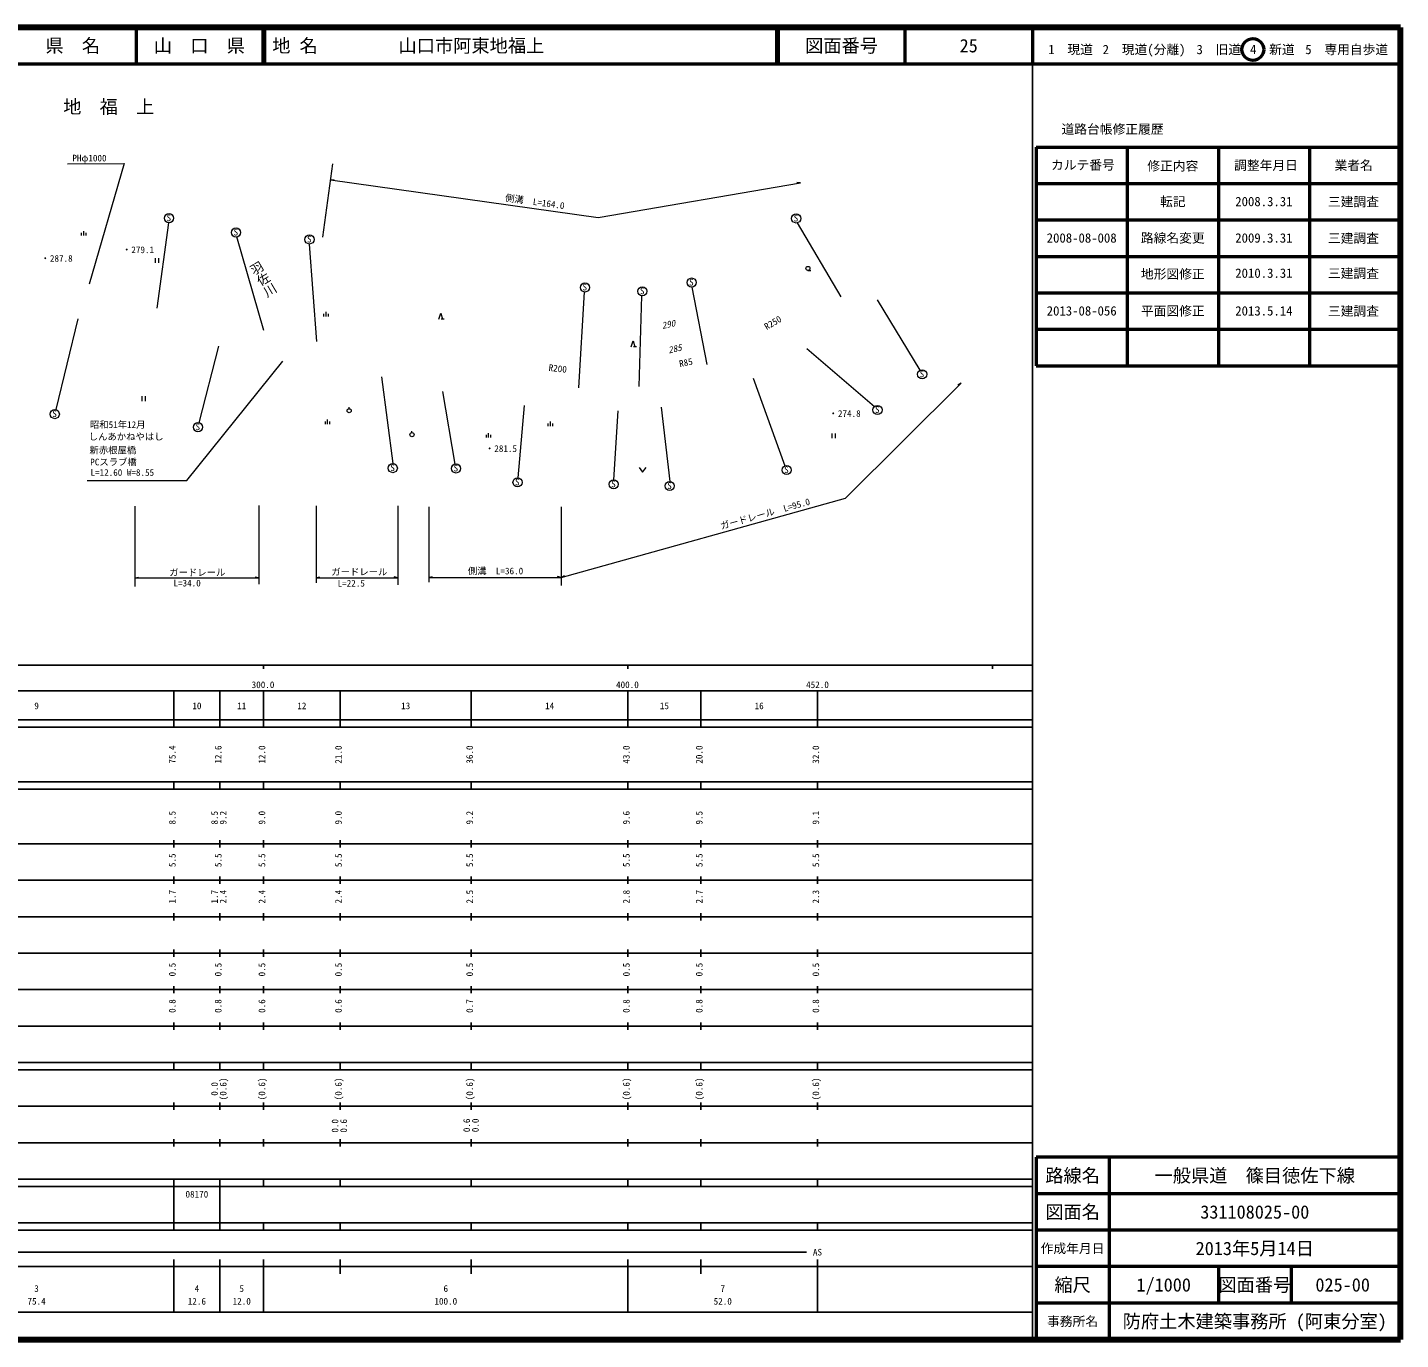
# Model space of a CAD drawing. Units: millimetres on the paper, with parts at other scales. Extents: x 40 to 680, y 20 to 380.
# Drawn here: x 303.2 to 680, y 20 to 380 of the extents above; entities that cross this region are included whole.
import ezdxf
from ezdxf.enums import TextEntityAlignment as Align

# ---------------------------------------------------------------- set-up
doc = ezdxf.new("R2010")
doc.units = ezdxf.units.MM
for name, color, linetype, lineweight in [('D-BGD', 7, 'Continuous', 13), ('M-BGD', 7, 'Continuous', 13), ('M-STR-HTXT', 7, 'Continuous', 13), ('M-TTL', 2, 'Continuous', 140), ('M-TTL-BAND', 7, 'Continuous', 25), ('M-TTL-FRAM', 2, 'Continuous', 50), ('M-TTL-LINE', 7, 'Continuous', 50)]:
    doc.layers.add(name, color=color, linetype=linetype, lineweight=lineweight)
doc.layers.add('M-BMK-HTXT', color=7, linetype='Continuous')
doc.layers.add('M-TTL-TXT', color=7, linetype='Continuous')
doc.styles.add('@ＭＳ ゴシック', font='')
doc.styles.add('ＭＳ ゴシック', font='')
doc.styles.get('@ＭＳ ゴシック').set_extended_font_data('@MS Gothic')
doc.styles.get('ＭＳ ゴシック').set_extended_font_data('MS Gothic')

msp = doc.modelspace()

# ---------------------------------------------------------------- linework, layer by layer
at = {"layer": 'D-BGD'}
for p, q in [((318.672, 322.875), (318.672, 324.125)), ((318.047, 322.875), (318.047, 323.625)), ((319.297, 322.875), (319.297, 323.625)), ((338.281, 316.697), (338.281, 315.397)), ((339.256, 315.397), (339.256, 316.697)), ((517.379, 313.32), (518.129, 313.32)), ((384.538, 300.711), (384.538, 301.461)), ((385.163, 300.711), (385.163, 301.961)), ((385.788, 300.711), (385.788, 301.461)), ((416.112, 299.959), (416.611, 301.623)), ((416.611, 301.623), (417.11, 299.959)), ((417.526, 299.959), (416.694, 299.959)), ((468.899, 292.336), (469.398, 294)), ((469.398, 294), (469.897, 292.336)), ((470.313, 292.336), (469.481, 292.336)), ((334.587, 278.8), (334.587, 277.5)), ((335.562, 277.5), (335.562, 278.8)), ((391.487, 275.408), (391.487, 275.783)), ((384.948, 271.16), (384.948, 271.91)), ((385.573, 271.16), (385.573, 272.41)), ((386.198, 271.16), (386.198, 271.91)), ((446.103, 270.612), (446.103, 271.362)), ((446.728, 270.612), (446.728, 271.862)), ((447.353, 270.612), (447.353, 271.362)), ((408.726, 268.841), (408.726, 269.216)), ((429.139, 267.466), (429.139, 268.216)), ((429.764, 267.466), (429.764, 268.716)), ((430.389, 267.466), (430.389, 268.216)), ((523.969, 268.573), (523.969, 267.273)), ((524.944, 267.273), (524.944, 268.573)), ((471.068, 259.304), (472.023, 258.03)), ((472.023, 258.03), (472.979, 259.304))]:
    msp.add_line(p, q, dxfattribs=at)
for centre in [(517.379, 313.882), (391.487, 274.845), (408.726, 268.278)]:
    msp.add_circle(centre, 0.562, dxfattribs=at)
at = {"layer": 'M-BGD'}
for p, q in [((338.805, 303.013), (342.037, 326.42)), ((526.524, 306.122), (514.504, 326.4)), ((368.071, 296.814), (360.675, 322.516)), ((382.643, 293.82), (380.593, 320.583)), ((454.542, 281.166), (456.083, 307.419)), ((471.101, 281.447), (471.838, 306.384)), ((489.704, 287.541), (485.61, 308.776)), ((536.402, 305.295), (548.128, 285.948)), ((316.98, 300.067), (310.957, 275.136)), ((355.624, 292.531), (350.267, 271.551)), ((517.097, 291.938), (535.612, 275.966)), ((400.364, 284.109), (403.442, 260.341)), ((502.304, 283.785), (511.01, 259.709)), ((417.088, 280.121), (420.492, 260.212)), ((439.482, 276.301), (437.727, 256.429)), ((477.116, 275.789), (479.453, 255.444)), ((465.255, 274.834), (464.062, 255.907))]:
    msp.add_line(p, q, dxfattribs=at)
for centre in [(342.059, 327.67), (514.149, 327.599), (360.45, 323.746), (380.601, 321.833), (456.19, 308.664), (485.447, 310.016), (471.957, 307.629), (548.719, 284.847), (310.704, 273.912), (536.472, 275.06), (349.998, 270.331), (403.458, 259.091), (420.808, 259.002), (437.687, 255.18), (511.519, 258.567), (464.062, 254.657), (479.453, 254.194)]:
    msp.add_circle(centre, 1.25, dxfattribs=at)
at = {"layer": 'M-STR-HTXT'}
for p, q in [((384.261, 322.483), (386.96, 342.578)), ((386.372, 338.198), (387.397, 338.307)), ((386.372, 338.198), (459.84, 327.882)), ((459.84, 327.882), (515.324, 337.346)), ((515.324, 337.346), (514.296, 337.424)), ((527.642, 250.854), (559.383, 282.395)), ((559.383, 282.395), (558.498, 281.867)), ((366.716, 248.804), (366.716, 227.211)), ((382.462, 248.754), (382.462, 227.611)), ((404.855, 248.705), (404.855, 227.111)), ((449.642, 229.093), (527.642, 250.854)), ((332.676, 248.655), (332.676, 226.611)), ((413.353, 248.505), (413.353, 227.81)), ((449.642, 248.505), (449.642, 226.911)), ((332.676, 228.96), (333.676, 229.21)), ((332.676, 228.96), (366.716, 228.96)), ((366.716, 228.96), (365.716, 229.21)), ((382.462, 229.027), (383.462, 229.277)), ((382.462, 229.027), (404.855, 229.027)), ((404.855, 229.027), (403.855, 229.277)), ((413.353, 229.093), (414.353, 229.343)), ((413.353, 229.093), (449.642, 229.093)), ((449.642, 229.093), (448.642, 229.343)), ((449.642, 229.093), (450.539, 229.603))]:
    msp.add_line(p, q, dxfattribs=at)
for points in [[(314.235, 342.611), (329.702, 342.641), (320.144, 309.602)], [(319.555, 255.704), (346.933, 255.704), (373.292, 288.418)]]:
    msp.add_lwpolyline(points, dxfattribs=at)
at = {"layer": 'M-TTL'}
for p, q in [((680, 380), (40, 380)), ((680, 20), (680, 380)), ((40, 20), (680, 20))]:
    msp.add_line(p, q, dxfattribs=at)
at = {"layer": 'M-TTL-BAND'}
for p, q in [((579, 20), (579, 370)), ((40, 205), (579, 205)), ((368, 205), (368, 204)), ((468, 205), (468, 204)), ((568, 205), (568, 204)), ((68, 198), (579, 198)), ((343.4, 188), (343.4, 198)), ((356, 188), (356, 198)), ((368, 188), (368, 198)), ((389, 188), (389, 198)), ((425, 188), (425, 198)), ((468, 188), (468, 198)), ((488, 188), (488, 198)), ((520, 188), (520, 198)), ((40, 190), (579, 190)), ((40, 188), (579, 188)), ((40, 173), (579, 173)), ((40, 171), (579, 171)), ((343.4, 171), (343.4, 173)), ((356, 171), (356, 173)), ((368, 171), (368, 173)), ((389, 171), (389, 173)), ((425, 171), (425, 173)), ((468, 171), (468, 173)), ((488, 171), (488, 173)), ((520, 171), (520, 173)), ((40, 156), (579, 156)), ((343.4, 155), (343.4, 157)), ((356, 155), (356, 157)), ((368, 155), (368, 157)), ((389, 155), (389, 157)), ((425, 155), (425, 157)), ((468, 155), (468, 157)), ((488, 155), (488, 157)), ((520, 155), (520, 157)), ((343.4, 145), (343.4, 147)), ((356, 145), (356, 147)), ((368, 145), (368, 147)), ((389, 145), (389, 147)), ((425, 145), (425, 147)), ((468, 145), (468, 147)), ((488, 145), (488, 147)), ((520, 145), (520, 147)), ((46, 146), (579, 146)), ((52, 136), (579, 136)), ((343.4, 135), (343.4, 137)), ((356, 135), (356, 137)), ((368, 135), (368, 137)), ((389, 135), (389, 137)), ((425, 135), (425, 137)), ((468, 135), (468, 137)), ((488, 135), (488, 137)), ((520, 135), (520, 137)), ((46, 126), (579, 126)), ((343.4, 125), (343.4, 127)), ((356, 125), (356, 127)), ((368, 125), (368, 127)), ((389, 125), (389, 127)), ((425, 125), (425, 127)), ((468, 125), (468, 127)), ((488, 125), (488, 127)), ((520, 125), (520, 127)), ((343.4, 115), (343.4, 117)), ((356, 115), (356, 117)), ((368, 115), (368, 117)), ((389, 115), (389, 117)), ((425, 115), (425, 117)), ((468, 115), (468, 117)), ((488, 115), (488, 117)), ((520, 115), (520, 117)), ((52, 116), (579, 116)), ((46, 106), (579, 106)), ((343.4, 105), (343.4, 107)), ((356, 105), (356, 107)), ((368, 105), (368, 107)), ((389, 105), (389, 107)), ((425, 105), (425, 107)), ((468, 105), (468, 107)), ((488, 105), (488, 107)), ((520, 105), (520, 107)), ((40, 96), (579, 96)), ((343.4, 94), (343.4, 96)), ((356, 94), (356, 96)), ((368, 94), (368, 96)), ((389, 94), (389, 96)), ((425, 94), (425, 96)), ((468, 94), (468, 96)), ((488, 94), (488, 96)), ((520, 94), (520, 96)), ((40, 94), (579, 94)), ((49, 84), (579, 84)), ((343.4, 83), (343.4, 85)), ((356, 83), (356, 85)), ((368, 83), (368, 85)), ((389, 83), (389, 85)), ((425, 83), (425, 85)), ((468, 83), (468, 85)), ((488, 83), (488, 85)), ((520, 83), (520, 85)), ((40, 74), (579, 74)), ((343.4, 73), (343.4, 75)), ((356, 73), (356, 75)), ((368, 73), (368, 75)), ((389, 73), (389, 75)), ((425, 73), (425, 75)), ((468, 73), (468, 75)), ((488, 73), (488, 75)), ((520, 73), (520, 75)), ((40, 64), (579, 64)), ((40, 62), (579, 62)), ((343.4, 62), (343.4, 64)), ((343.4, 52), (343.4, 62)), ((356, 62), (356, 64)), ((356, 52), (356, 62)), ((368, 62), (368, 64)), ((389, 62), (389, 64)), ((425, 62), (425, 64)), ((468, 62), (468, 64)), ((488, 62), (488, 64)), ((520, 62), (520, 64)), ((40, 52), (579, 52)), ((40, 50), (579, 50)), ((343.4, 50), (343.4, 52)), ((356, 50), (356, 52)), ((368, 50), (368, 52)), ((389, 50), (389, 52)), ((425, 50), (425, 52)), ((468, 50), (468, 52)), ((488, 50), (488, 52)), ((520, 50), (520, 52)), ((71, 44), (517, 44)), ((343.4, 27.5), (343.4, 42)), ((356, 27.5), (356, 42)), ((368, 27.5), (368, 42)), ((389, 38), (389, 42)), ((425, 38), (425, 42)), ((468, 27.5), (468, 42)), ((488, 38), (488, 42)), ((520, 27.5), (520, 42)), ((40, 40), (579, 40)), ((68, 27.5), (579, 27.5))]:
    msp.add_line(p, q, dxfattribs=at)
at = {"layer": 'M-TTL-FRAM'}
for p, q in [((580, 347.197), (580, 287.197)), ((580, 347.197), (680, 347.197)), ((580, 287.197), (680, 287.197)), ((680, 70), (580, 70)), ((580, 70), (580, 20))]:
    msp.add_line(p, q, dxfattribs=at)
at = {"layer": 'M-TTL-LINE'}
for p, q in [((333, 380), (333, 370)), ((367.75, 380), (367.75, 370)), ((368.25, 380), (368.25, 370)), ((508.747, 380), (508.747, 370)), ((509.247, 380), (509.247, 370)), ((543.997, 380), (543.997, 370)), ((579, 380), (579, 370)), ((40, 370), (680, 370)), ((605, 347.197), (605, 287.197)), ((630, 347.197), (630, 287.197)), ((655, 347.197), (655, 287.197)), ((580, 337.197), (680, 337.197)), ((580, 327.197), (680, 327.197)), ((580, 317.197), (680, 317.197)), ((580, 307.197), (680, 307.197)), ((580, 297.197), (680, 297.197)), ((600, 70), (600, 20)), ((680, 60), (580, 60)), ((680, 50), (580, 50)), ((680, 40), (580, 40)), ((630, 40), (630, 30)), ((650, 40), (650, 30)), ((680, 30), (580, 30))]:
    msp.add_line(p, q, dxfattribs=at)
msp.add_circle((639.479, 373.958), 3, dxfattribs=at)

# ---------------------------------------------------------------- texts
at = {"layer": 'M-BGD', "style": 'ＭＳ ゴシック'}
for p in [(341.38, 326.297), (513.47, 326.225), (359.771, 322.372), (379.922, 320.459), (455.511, 307.291), (484.769, 308.642), (471.278, 306.255), (548.04, 283.473), (535.793, 273.686), (310.025, 272.538), (349.32, 268.957), (402.779, 257.717), (420.129, 257.629), (510.84, 257.194), (437.008, 253.806), (463.383, 253.283), (478.774, 252.82)]:
    msp.add_text('S', height=1.833, dxfattribs=at).set_placement(p, align=Align.BOTTOM_LEFT)
for s, p in [('・287.8', (311.203, 316.626)), ('・279.1', (333.549, 318.998)), ('・274.8', (527.442, 274.062)), ('・281.5', (433.148, 264.455))]:
    msp.add_text(s, height=1.833, dxfattribs=at).set_placement(p, align=Align.MIDDLE_CENTER)
at = {"layer": 'M-BGD'}
for s, height, rotation, style, p in [('羽佐川', 2.566, 300.901, '@ＭＳ ゴシック', (367.899, 310.957)), ('R250', 1.833, 30.309, 'ＭＳ ゴシック', (507.751, 298.993)), ('R200', 1.833, 353.545, 'ＭＳ ゴシック', (448.73, 286.421)), ('R85', 1.833, 11.154, 'ＭＳ ゴシック', (483.89, 288.063))]:
    msp.add_text(s, height=height, rotation=rotation, dxfattribs=dict(at, style=style)).set_placement(p, align=Align.MIDDLE_CENTER)
at = {"layer": 'M-BGD', "style": 'ＭＳ ゴシック', "oblique": 15}
for s, rotation, p in [('290', 11.874, (479.099, 298.551)), ('285', 12.816, (480.852, 291.842))]:
    msp.add_text(s, height=1.833, rotation=rotation, dxfattribs=at).set_placement(p, align=Align.MIDDLE_CENTER)
at = {"layer": 'M-BMK-HTXT', "style": 'ＭＳ ゴシック'}
msp.add_text('地\u3000福\u3000上', height=3.666, dxfattribs=at).set_placement((325.505, 358.239), align=Align.MIDDLE_CENTER)
at = {"layer": 'M-STR-HTXT', "style": 'ＭＳ ゴシック'}
for s, p in [('PHφ1000', (315.528, 342.691)), ('昭和51年12月', (320.346, 269.559)), ('しんあかねやはし', (320.02, 266.256)), ('ガードレール', (342.12, 229)), ('ガードレール', (386.572, 229.158)), ('側溝\u3000L=36.0', (424.06, 229.409)), ('L=34.0', (343.274, 226.077)), ('L=22.5', (388.319, 226.037))]:
    msp.add_text(s, height=1.833, dxfattribs=at).set_placement(p, align=Align.BOTTOM_LEFT)
for s, rotation, p in [('側溝\u3000L=164.0', 352.007, (434.097, 331.878)), ('ガードレール\u3000L=95.0', 15.588, (493.762, 241.734))]:
    msp.add_text(s, height=1.833, rotation=rotation, dxfattribs=at).set_placement(p, align=Align.BOTTOM_LEFT)
for s, p in [('新赤根屋橋', (326.628, 264.023)), ('PCスラブ橋', (326.818, 260.76)), ('L=12.60 W=8.55', (329.232, 257.897))]:
    msp.add_text(s, height=1.833, dxfattribs=at).set_placement(p, align=Align.MIDDLE_CENTER)
at = {"layer": 'M-TTL-BAND', "style": 'ＭＳ ゴシック'}
for s, p in [('300.0', (367.844, 198.195)), ('400.0', (467.844, 198.195)), ('452.0', (520, 198.195)), ('9', (305.7, 192.405)), ('10', (349.7, 192.405)), ('11', (362, 192.405)), ('12', (378.5, 192.405)), ('13', (407, 192.405)), ('14', (446.5, 192.405)), ('15', (478, 192.405)), ('16', (504, 192.405)), ('AS', (520, 42.5)), ('3', (305.7, 32.523)), ('4', (349.7, 32.523)), ('5', (362, 32.523)), ('6', (418, 32.523)), ('7', (494, 32.523)), ('75.4', (305.7, 29.033)), ('12.6', (349.7, 29.033)), ('12.0', (362, 29.033)), ('100.0', (418, 29.033)), ('52.0', (494, 29.033))]:
    msp.add_text(s, height=1.833, dxfattribs=at).set_placement(p, align=Align.BOTTOM_CENTER)
for s, p in [('75.4', (344.4, 180.5)), ('12.6', (357, 180.5)), ('12.0', (369, 180.5)), ('21.0', (390, 180.5)), ('36.0', (426, 180.5)), ('43.0', (469, 180.5)), ('20.0', (489, 180.5)), ('32.0', (521, 180.5)), ('8.5', (344.4, 163.174)), ('8.5', (356, 163.174)), ('9.2', (358.37, 163.174)), ('9.0', (369, 163.174)), ('9.0', (390, 163.174)), ('9.2', (426, 163.174)), ('9.6', (469, 163.174)), ('9.5', (489, 163.174)), ('9.1', (521, 163.174)), ('5.5', (344.4, 151.5)), ('5.5', (357, 151.5)), ('5.5', (369, 151.5)), ('5.5', (390, 151.5)), ('5.5', (426, 151.5)), ('5.5', (469, 151.5)), ('5.5', (489, 151.5)), ('5.5', (521, 151.5)), ('1.7', (344.4, 141.5)), ('1.7', (356, 141.5)), ('2.4', (358.37, 141.5)), ('2.4', (369, 141.5)), ('2.4', (390, 141.5)), ('2.5', (426, 141.5)), ('2.8', (469, 141.5)), ('2.7', (489, 141.5)), ('2.3', (521, 141.5)), ('0.5', (344.4, 121.5)), ('0.5', (357, 121.5)), ('0.5', (369, 121.5)), ('0.5', (390, 121.5)), ('0.5', (426, 121.5)), ('0.5', (469, 121.5)), ('0.5', (489, 121.5)), ('0.5', (521, 121.5)), ('0.8', (344.4, 111.5)), ('0.8', (357, 111.5)), ('0.6', (369, 111.5)), ('0.6', (390, 111.5)), ('0.7', (426, 111.5)), ('0.8', (469, 111.5)), ('0.8', (489, 111.5)), ('0.8', (521, 111.5)), ('0.0', (356, 88.764)), ('(0.6)', (358.37, 88.764)), ('(0.6)', (369, 88.764)), ('(0.6)', (390, 88.764)), ('(0.6)', (426, 88.764)), ('(0.6)', (469, 88.764)), ('(0.6)', (489, 88.764)), ('(0.6)', (521, 88.764)), ('0.0', (389.058, 78.633)), ('0.6', (391.428, 78.633)), ('0.6', (425.197, 78.764)), ('0.0', (427.567, 78.764))]:
    msp.add_text(s, height=1.833, rotation=90, dxfattribs=at).set_placement(p, align=Align.BOTTOM_CENTER)
msp.add_text('08170', height=1.833, dxfattribs=at).set_placement((346.575, 58.405), align=Align.BOTTOM_LEFT)
at = {"layer": 'M-TTL-TXT', "style": 'ＭＳ ゴシック'}
for s, height, p in [('県\u3000名', 3.666, (315.625, 375)), ('山\u3000口\u3000県', 3.666, (350.375, 375)), ('図面番号', 3.666, (526.622, 375)), ('25', 3.666, (561.497, 375)), ('1\u3000現道', 2.566, (589.448, 373.958)), ('2\u3000現道(分離)', 2.566, (609.619, 373.958)), ('3\u3000旧道', 2.566, (630.121, 373.958)), ('4\u3000新道', 2.566, (644.824, 373.958)), ('5\u3000専用自歩道', 2.566, (665.228, 373.958)), ('道路台帳修正履歴', 2.566, (600.968, 352.113)), ('カルテ番号', 2.566, (592.839, 342.277)), ('修正内容', 2.566, (617.509, 342.023)), ('調整年月日', 2.566, (643.089, 342.197)), ('業者名', 2.566, (667.134, 342.197)), ('転記', 2.566, (617.5, 332.245)), ('2008.3.31', 2.566, (642.5, 332.245)), ('三建調査', 2.566, (667.077, 332.189)), ('2008-08-008', 2.566, (592.5, 322.245)), ('路線名変更', 2.566, (617.5, 322.245)), ('2009.3.31', 2.566, (642.5, 322.245)), ('三建調査', 2.566, (667.077, 322.189)), ('地形図修正', 2.566, (617.5, 312.367)), ('2010.3.31', 2.566, (642.5, 312.6)), ('三建調査', 2.566, (667.077, 312.543)), ('2013-08-056', 2.566, (592.5, 302.245)), ('平面図修正', 2.566, (617.5, 302.245)), ('2013.5.14', 2.566, (642.5, 302.245)), ('三建調査', 2.566, (667.077, 302.189)), ('路線名', 3.666, (590, 65)), ('路線名', 3.666, (590, 65)), ('一般県道\u3000篠目徳佐下線', 3.666, (640, 65)), ('図面名', 3.666, (590, 55)), ('図面名', 3.666, (590, 55)), ('331108025-00', 3.666, (640, 55)), ('作成年月日', 2.566, (590, 45)), ('作成年月日', 2.566, (590, 45)), ('2013年5月14日', 3.666, (640, 45)), ('縮尺', 3.666, (590, 35)), ('縮尺', 3.666, (590, 35)), ('1/1000', 3.666, (615, 35)), ('図面番号', 3.666, (640, 35)), ('図面番号', 3.666, (640, 35)), ('025-00', 3.666, (664.125, 35)), ('事務所名', 2.566, (590, 25)), ('事務所名', 2.566, (590, 25)), ('防府土木建築事務所 (阿東分室)', 3.666, (640, 25))]:
    msp.add_text(s, height=height, dxfattribs=at).set_placement(p, align=Align.MIDDLE_CENTER)
for s, p in [('地 名', (370.38, 375)), ('山口市阿東地福上', (405.024, 375))]:
    msp.add_text(s, height=3.666, dxfattribs=at).set_placement(p, align=Align.MIDDLE_LEFT)

doc.saveas('drawing.dxf')
